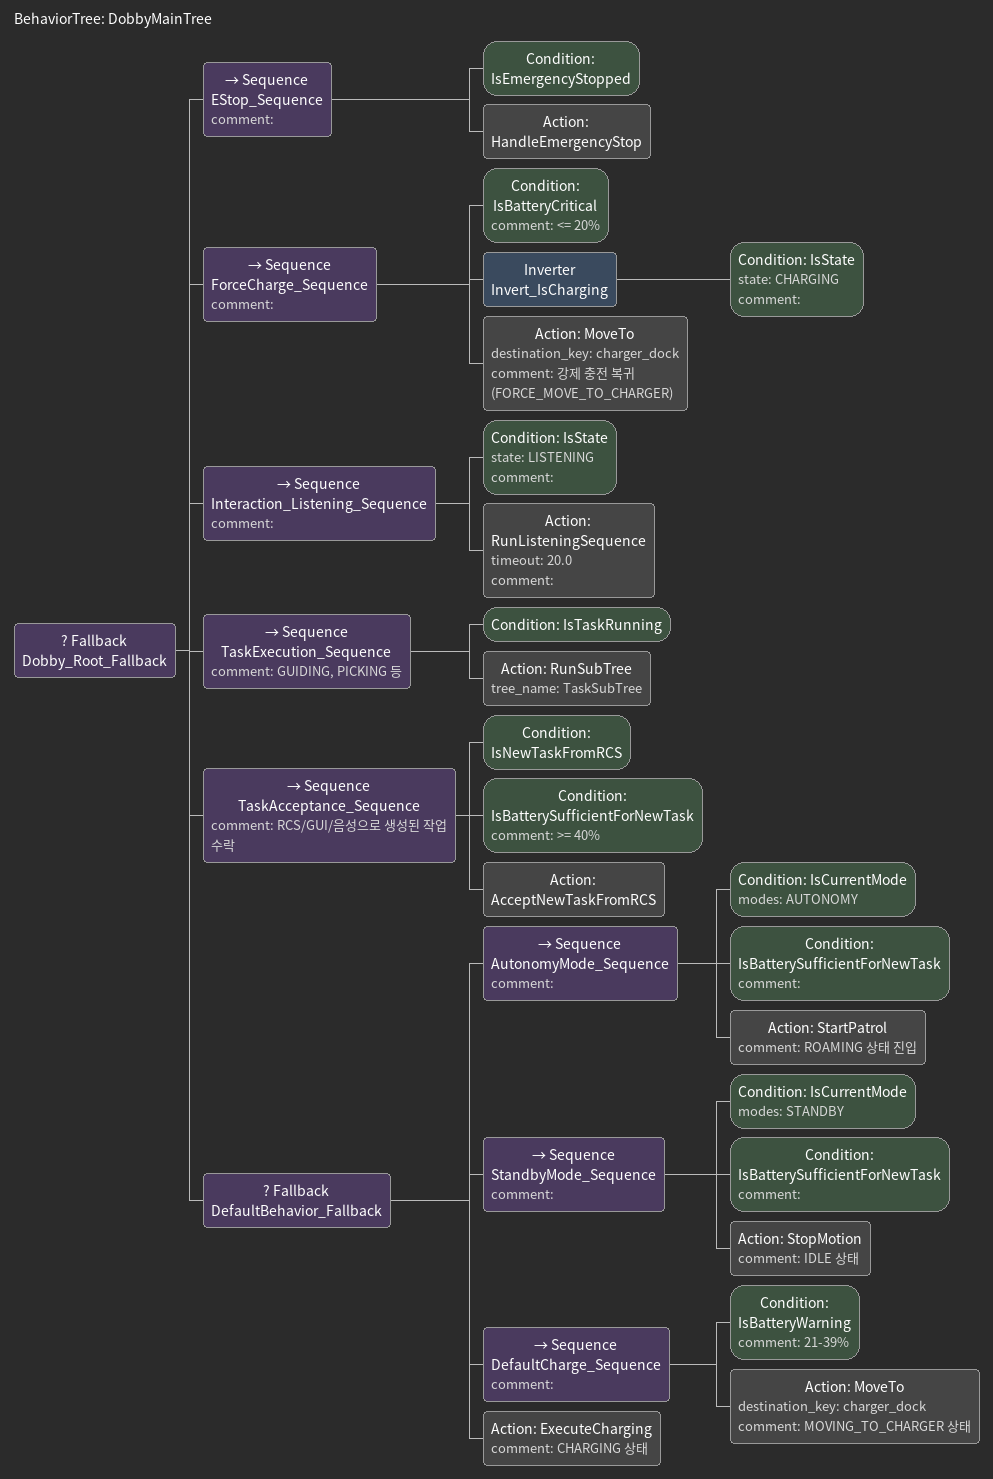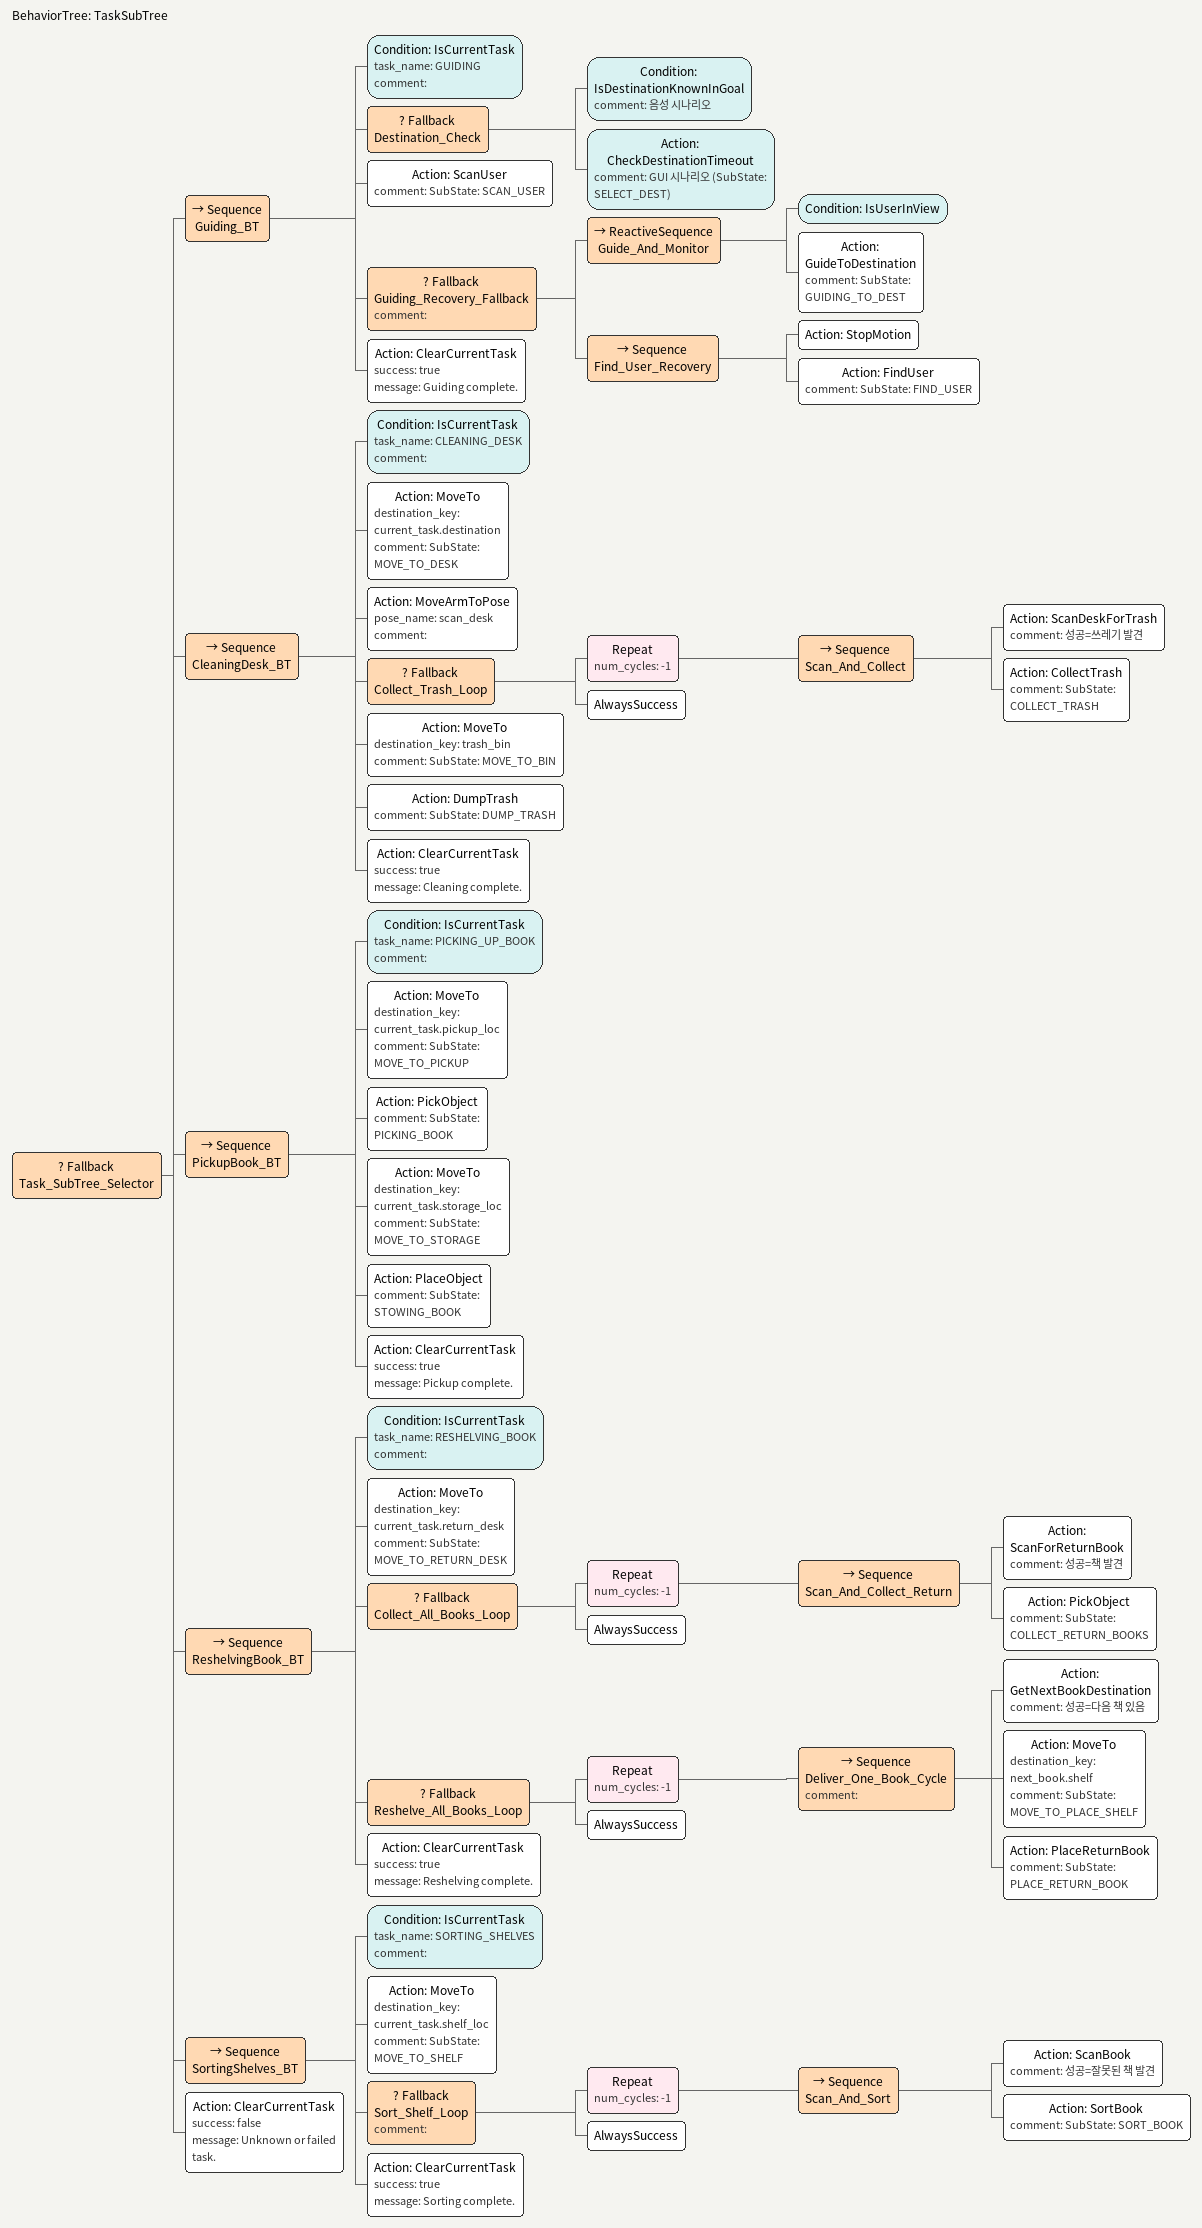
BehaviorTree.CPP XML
<root main_tree_to_execute="DobbyMainTree">

  <BehaviorTree ID="DobbyMainTree">
    <Fallback name="Dobby_Root_Fallback">

      <Sequence name="EStop_Sequence" comment="">
        <Condition ID="IsEmergencyStopped"/>
        <Action ID="HandleEmergencyStop"/>
      </Sequence>

      <Sequence name="ForceCharge_Sequence" comment="">
        <Condition ID="IsBatteryCritical" comment="&lt;= 20%"/>
        <Inverter name="Invert_IsCharging">
          <Condition ID="IsState" state="CHARGING" comment=""/>
        </Inverter>
        <Action ID="MoveTo" destination_key="charger_dock" comment="강제 충전 복귀 (FORCE_MOVE_TO_CHARGER)"/>
      </Sequence>

      <Sequence name="Interaction_Listening_Sequence" comment="">
        <Condition ID="IsState" state="LISTENING" comment=""/>
        <Action ID="RunListeningSequence" timeout="20.0" comment=""/>
      </Sequence>

      <Sequence name="TaskExecution_Sequence" comment="GUIDING, PICKING 등">
        <Condition ID="IsTaskRunning"/>
        <Action ID="RunSubTree" tree_name="TaskSubTree"/>
      </Sequence>

      <Sequence name="TaskAcceptance_Sequence" comment="RCS/GUI/음성으로 생성된 작업 수락">
        <Condition ID="IsNewTaskFromRCS"/>
        <Condition ID="IsBatterySufficientForNewTask" comment="&gt;= 40%"/>
        <Action ID="AcceptNewTaskFromRCS"/>
      </Sequence>

      <Fallback name="DefaultBehavior_Fallback">
        <Sequence name="AutonomyMode_Sequence" comment="">
          <Condition ID="IsCurrentMode" modes="AUTONOMY"/>
          <Condition ID="IsBatterySufficientForNewTask" comment=""/>
          <Action ID="StartPatrol" comment="ROAMING 상태 진입"/>
        </Sequence>
        <Sequence name="StandbyMode_Sequence" comment="">
          <Condition ID="IsCurrentMode" modes="STANDBY"/>
          <Condition ID="IsBatterySufficientForNewTask" comment=""/>
          <Action ID="StopMotion" comment="IDLE 상태"/>
        </Sequence>
        <Sequence name="DefaultCharge_Sequence" comment="">
          <Condition ID="IsBatteryWarning" comment="21-39%"/>
          <Action ID="MoveTo" destination_key="charger_dock" comment="MOVING_TO_CHARGER 상태"/>
        </Sequence>
        <Action ID="ExecuteCharging" comment="CHARGING 상태"/>
      </Fallback>
    </Fallback>
  </BehaviorTree>

  <BehaviorTree ID="TaskSubTree">
    <Fallback name="Task_SubTree_Selector">

      <Sequence name="Guiding_BT">
        <Condition ID="IsCurrentTask" task_name="GUIDING" comment=""/>
        <Fallback name="Destination_Check">
          <Condition ID="IsDestinationKnownInGoal" comment="음성 시나리오"/>
          <Action ID="CheckDestinationTimeout" comment="GUI 시나리오 (SubState: SELECT_DEST)"/>
        </Fallback>
        <Action ID="ScanUser" comment="SubState: SCAN_USER"/>
        <Fallback name="Guiding_Recovery_Fallback" comment="">
          <ReactiveSequence name="Guide_And_Monitor">
            <Condition ID="IsUserInView"/>
            <Action ID="GuideToDestination" comment="SubState: GUIDING_TO_DEST"/>
          </ReactiveSequence>
          <Sequence name="Find_User_Recovery">
            <Action ID="StopMotion"/>
            <Action ID="FindUser" comment="SubState: FIND_USER"/>
          </Sequence>
        </Fallback>
        <Action ID="ClearCurrentTask" success="true" message="Guiding complete."/>
      </Sequence>

      <Sequence name="CleaningDesk_BT">
        <Condition ID="IsCurrentTask" task_name="CLEANING_DESK" comment=""/>
        <Action ID="MoveTo" destination_key="current_task.destination" comment="SubState: MOVE_TO_DESK"/>
        <Action ID="MoveArmToPose" pose_name="scan_desk" comment=""/>
        <Fallback name="Collect_Trash_Loop">
          <Repeat num_cycles="-1">
            <Sequence name="Scan_And_Collect">
              <Action ID="ScanDeskForTrash" comment="성공=쓰레기 발견"/>
              <Action ID="CollectTrash" comment="SubState: COLLECT_TRASH"/>
            </Sequence>
          </Repeat>
          <AlwaysSuccess/> </Fallback>
        <Action ID="MoveTo" destination_key="trash_bin" comment="SubState: MOVE_TO_BIN"/>
        <Action ID="DumpTrash" comment="SubState: DUMP_TRASH"/>
        <Action ID="ClearCurrentTask" success="true" message="Cleaning complete."/>
      </Sequence>

      <Sequence name="PickupBook_BT">
        <Condition ID="IsCurrentTask" task_name="PICKING_UP_BOOK" comment=""/>
        <Action ID="MoveTo" destination_key="current_task.pickup_loc" comment="SubState: MOVE_TO_PICKUP"/>
        <Action ID="PickObject" comment="SubState: PICKING_BOOK"/>
        <Action ID="MoveTo" destination_key="current_task.storage_loc" comment="SubState: MOVE_TO_STORAGE"/>
        <Action ID="PlaceObject" comment="SubState: STOWING_BOOK"/>
        <Action ID="ClearCurrentTask" success="true" message="Pickup complete."/>
      </Sequence>

      <Sequence name="ReshelvingBook_BT">
        <Condition ID="IsCurrentTask" task_name="RESHELVING_BOOK" comment=""/>
        <Action ID="MoveTo" destination_key="current_task.return_desk" comment="SubState: MOVE_TO_RETURN_DESK"/>
        <Fallback name="Collect_All_Books_Loop">
          <Repeat num_cycles="-1">
            <Sequence name="Scan_And_Collect_Return">
              <Action ID="ScanForReturnBook" comment="성공=책 발견"/>
              <Action ID="PickObject" comment="SubState: COLLECT_RETURN_BOOKS"/>
            </Sequence>
          </Repeat>
          <AlwaysSuccess/>
        </Fallback>
        <Fallback name="Reshelve_All_Books_Loop">
          <Repeat num_cycles="-1">
            <Sequence name="Deliver_One_Book_Cycle" comment="">
              <Action ID="GetNextBookDestination" comment="성공=다음 책 있음"/>
              <Action ID="MoveTo" destination_key="next_book.shelf" comment="SubState: MOVE_TO_PLACE_SHELF"/>
              <Action ID="PlaceReturnBook" comment="SubState: PLACE_RETURN_BOOK"/>
            </Sequence>
          </Repeat>
          <AlwaysSuccess/>
        </Fallback>
        <Action ID="ClearCurrentTask" success="true" message="Reshelving complete."/>
      </Sequence>

      <Sequence name="SortingShelves_BT">
        <Condition ID="IsCurrentTask" task_name="SORTING_SHELVES" comment=""/>
        <Action ID="MoveTo" destination_key="current_task.shelf_loc" comment="SubState: MOVE_TO_SHELF"/>
        <Fallback name="Sort_Shelf_Loop" comment="">
          <Repeat num_cycles="-1">
            <Sequence name="Scan_And_Sort">
              <Action ID="ScanBook" comment="성공=잘못된 책 발견"/>
              <Action ID="SortBook" comment="SubState: SORT_BOOK"/>
            </Sequence>
          </Repeat>
          <AlwaysSuccess/>
        </Fallback>
        <Action ID="ClearCurrentTask" success="true" message="Sorting complete."/>
      </Sequence>

      <Action ID="ClearCurrentTask" success="false" message="Unknown or failed task."/>

    </Fallback>
  </BehaviorTree>

</root>
